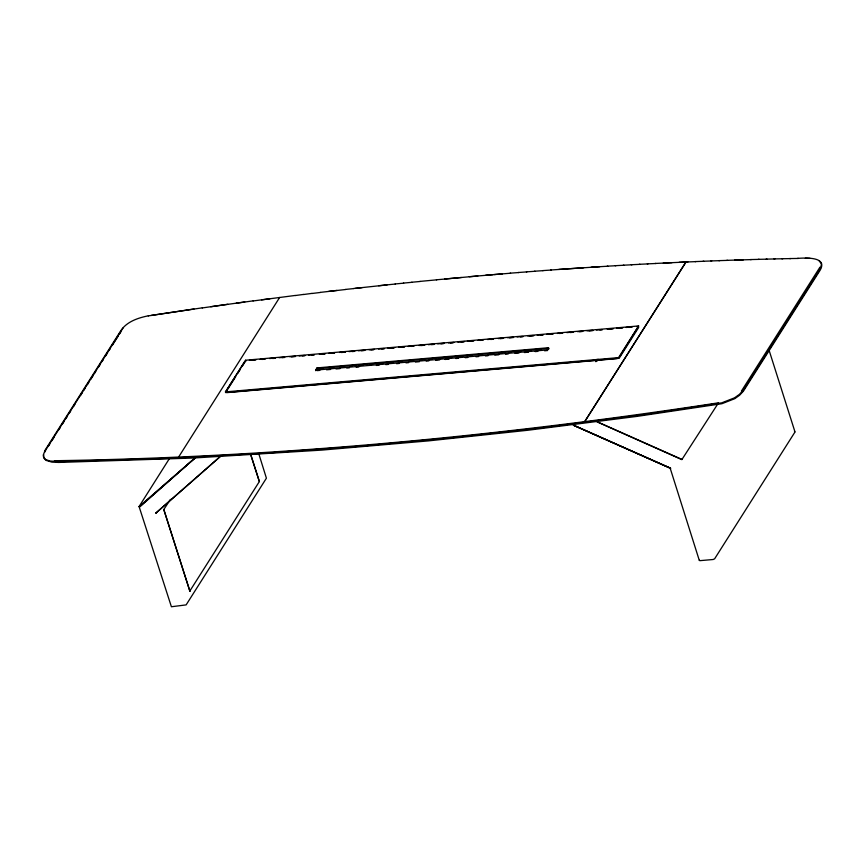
<?xml version="1.0" encoding="UTF-8"?>
<svg xmlns="http://www.w3.org/2000/svg" width="865" height="865" viewBox="0 0 865 865"><rect width="100%" height="100%" fill="white"/><g stroke="black" fill="none" stroke-linecap="round" stroke-linejoin="round"><path stroke-width="1.3" d="M259.122 454.806L266.409 478.204L186.126 604.895L171.4 606.743L139.081 506.555L169.529 458.396M794.481 431.603L794.913 432.122L714.631 558.801L713.149 559.504L699.904 560.661L699.342 560.142M43.693 454.741L43.812 457.985L45.942 460.353L51.911 462.126L58.723 462.44L193.046 458.039L321.877 450.092L428.283 440.901L527.877 430.251L637.267 416.357L721.929 403.706L734.796 398.668L739.629 395.219L743.413 391.164L819.674 270.95C828.994 256.332 804.883 257.856 797.508 258.397M670.029 467.727L699.331 560.488M44.537 451.898L123.079 327.954M819.944 267.188L741.391 391.131M44.731 452.092L45.585 450.622M48.375 446.221L49.77 444.015M51.857 440.718L53.944 437.42M58.82 429.732L60.215 427.526M62.302 424.228L64.399 420.931M65.794 418.736L67.178 416.541M69.276 413.243L70.671 411.037M73.449 406.647L74.844 404.442M80.423 395.651L82.51 392.353M83.905 390.147L85.3 387.953M87.387 384.655L88.781 382.46M90.868 379.162L92.955 375.864M94.35 373.658L95.745 371.463M98.534 367.063L99.929 364.868M102.016 361.57L103.411 359.375M105.498 356.077L107.584 352.779M108.979 350.574L110.374 348.379M112.461 345.081L113.856 342.886M114.558 341.783L118.04 336.28M119.435 334.085L120.83 331.89M225.451 391.899L245.519 360.229L638.63 325.943L618.756 358.24L225.646 392.515L225.451 391.899L618.562 357.623L638.63 325.943M225.646 392.515L235.691 376.686M237.832 373.291L239.983 369.896M242.135 366.5L245 361.981M163.799 509.528L189.889 591.195L163.799 509.528L170.427 499.343M544.593 350.779L547.286 350.541L548.68 348.357L317.185 368.533L315.801 370.728L315.595 370.112L316.99 367.917L548.486 347.73L548.875 348.973M189.716 591.206L259.359 481.556L250.861 454.763M547.286 350.541L548.486 347.73M595.574 361.646L597.023 359.375M596.623 361.548L598.072 359.267M584.718 421.623L685.956 262.041L584.718 421.612M717.658 404.128L681.912 459.531M156.749 512.567L155.776 513.107L220.121 456.644M139.86 506.847L194.939 458.093L139.103 506.62M194.895 458.082L139.362 506.814M155.927 513.053L220.186 456.612M148.596 315.747C138.119 317.866 126.647 321.575 120.559 331.057L45.326 449.789L43.25 455.098L43.553 457.163L45.683 459.52L49.824 461.002L58.463 461.607L168.88 458.299L264.96 453.195L362.359 446.016L452.795 437.604L544.345 427.44L645.485 414.357L721.659 402.874L734.526 397.835L739.37 394.397L743.154 390.342L819.415 270.118L820.896 267.274L821.447 263.728M718.545 402.809C498.759 436.436 276.768 457.38 54.387 460.721M148.304 315.898L193.965 309.01M151.105 315.433L202.453 307.81M202.269 307.94L227.873 304.264M210.768 306.74L244.763 301.971M236.21 303.226L253.196 300.847M253.121 300.955L295.235 295.452M261.554 299.852L269.988 298.749M295.235 295.549L303.615 294.414M303.626 294.511L311.984 293.386M312.016 293.484L320.396 292.467M320.342 292.381L345.47 289.526M328.7 291.386L337.036 290.413M345.373 289.44L353.817 288.575M353.699 288.499L387.088 284.909M355.007 288.434L362.143 287.634M378.621 285.731L395.381 284.023M395.186 283.958L403.663 283.158M403.458 283.093L411.945 282.304M411.718 282.25L420.206 281.471M419.968 281.406L436.717 279.838M436.447 279.784L444.956 279.049M444.675 278.995L477.826 276.011M446.135 278.93L461.413 277.503M469.295 276.703L493.039 274.692M485.654 275.243L510.545 273.221M279.644 297.463L178.623 457.034M249.401 360.294L256.127 359.71M260.17 359.353L265.544 358.889M269.577 358.532L274.962 358.067M278.995 357.71L284.38 357.245M289.753 356.78L295.138 356.304M299.171 355.958L304.556 355.483M308.589 355.137L313.973 354.661M319.347 354.196L324.732 353.72M328.765 353.374L334.15 352.909M339.523 352.433L344.908 351.969M348.941 351.612L354.326 351.147M358.359 350.79L365.084 350.206M369.117 349.849L374.502 349.384M378.535 349.038L383.919 348.563M387.953 348.217L394.678 347.622M398.711 347.276L404.096 346.8M408.129 346.454L413.502 345.989M418.887 345.513L424.272 345.049M428.305 344.692L433.689 344.227M437.722 343.87L444.448 343.286M448.481 342.929L453.865 342.464M457.899 342.118L464.624 341.524M467.316 341.297L474.042 340.702M478.075 340.356L483.449 339.88M487.492 339.534L492.866 339.058M498.251 338.593L503.625 338.129M507.668 337.772L513.042 337.307M517.086 336.95L522.46 336.485M527.845 336.009L533.218 335.544M537.262 335.198L542.636 334.723M546.669 334.377L553.395 333.782M557.438 333.436L562.812 332.96M566.845 332.614L573.571 332.03M577.615 331.673L582.988 331.209M587.021 330.852L592.406 330.387M596.439 330.03L601.824 329.565M607.198 329.089L612.582 328.624M616.615 328.268L622 327.803M626.033 327.457L631.418 326.981M252.45 360.262L255.143 360.024M261.879 359.44L264.571 359.202M272.648 358.499L275.34 358.261M282.066 357.678L284.758 357.44M291.494 356.856L295.527 356.499M302.263 355.915L304.956 355.677M311.692 355.093L314.384 354.855M321.11 354.272L325.154 353.915M331.879 353.331L334.571 353.093M341.307 352.509L345.34 352.163M352.077 351.568L354.769 351.341M361.494 350.747L364.187 350.52M370.923 349.925L373.615 349.698M381.692 348.984L384.384 348.757M391.121 348.163L393.813 347.935M400.538 347.341L404.582 346.995M411.308 346.411L414 346.173M420.736 345.589L424.769 345.232M431.505 344.648L434.198 344.411M440.923 343.827L443.615 343.589M450.351 343.005L453.044 342.767M461.121 342.064L463.813 341.826M470.549 341.243L473.242 341.005M479.967 340.421L482.659 340.183M490.736 339.48L493.428 339.242M500.165 338.658L502.857 338.42M509.582 337.837L513.626 337.48M520.352 336.896L523.044 336.658M529.78 336.074L533.813 335.728M540.549 335.133L543.242 334.906M549.978 334.312L552.67 334.085M559.396 333.49L562.088 333.263M570.165 332.549L572.857 332.322M579.593 331.728L582.286 331.5M589.011 330.906L593.055 330.56M599.78 329.976L602.473 329.738M609.209 329.154L613.242 328.797M619.978 328.213L622.67 327.976M629.406 327.392L632.099 327.154M320.072 368.923L322.764 368.685M329.5 368.101L333.533 367.755M340.259 367.16L342.951 366.933M349.687 366.338L352.379 366.111M359.105 365.517L363.138 365.171M369.874 364.587L372.566 364.349M379.292 363.765L383.336 363.408M390.061 362.824L392.753 362.586M399.479 362.003L402.171 361.765M408.907 361.181L411.599 360.943M419.666 360.24L422.358 360.002M429.094 359.418L431.786 359.18M438.512 358.597L442.556 358.24M449.281 357.656L451.973 357.418M458.699 356.834L462.743 356.488M469.468 355.893L472.16 355.666M478.886 355.072L481.578 354.845M488.314 354.25L492.347 353.904M499.083 353.32L501.765 353.082M508.501 352.498L511.193 352.26M517.919 351.677L520.611 351.439M528.688 350.736L531.38 350.498M538.106 349.914L540.798 349.676M315.595 370.112L547.091 349.925M317.141 370.609L319.834 370.382M326.559 369.788L330.603 369.442M335.988 368.966L340.021 368.62M346.746 368.036L349.438 367.798M356.175 367.214L358.867 366.976M376.361 365.452L379.054 365.214M385.779 364.63L388.471 364.392M396.548 363.689L399.241 363.451M405.966 362.868L408.658 362.63M415.395 362.046L419.428 361.689M426.164 361.105L428.856 360.878M435.582 360.283L439.615 359.937M444.999 359.462L449.043 359.116M455.769 358.521L458.461 358.294M465.186 357.699L467.879 357.472M475.955 356.769L478.648 356.531M485.384 355.947L488.065 355.71M494.802 355.126L498.835 354.769M505.571 354.185L508.263 353.947M514.989 353.363L519.022 353.007M524.406 352.542L528.45 352.185M535.176 351.601L537.868 351.363M259.359 481.556L250.688 454.774M494.207 274.583L502.381 273.891M510.134 273.167L518.708 272.551M518.286 272.507L526.85 271.902M526.417 271.859L534.992 271.275M534.538 271.232L543.123 270.648M542.658 270.604L551.243 270.042M550.756 270.01L583.637 267.761M558.855 269.415L599.78 266.712M591.152 267.199L607.836 266.215M607.241 266.171L615.88 265.717M615.274 265.685L623.924 265.241M623.297 265.209L631.947 264.787M631.32 264.744L639.97 264.333M639.322 264.301L647.982 263.901M647.323 263.868L655.984 263.49M655.302 263.457L671.954 262.69M663.282 263.047L687.891 261.965M679.209 262.29L695.849 261.619M695.103 261.587L703.796 261.284M703.04 261.252L711.733 260.971M710.954 260.938L719.669 260.668M718.869 260.635L727.584 260.376M726.784 260.343L743.392 259.846M734.677 260.073L751.285 259.608M750.442 259.565L759.167 259.37M758.302 259.338L767.039 259.165M766.163 259.122L774.91 258.959M774.013 258.916L782.76 258.776M781.863 258.732L790.61 258.603M789.691 258.559L798.449 258.44M805.326 258.257L810.083 258.365M573.43 425.223L670.732 468.246M597.218 421.806L682.063 459.488M670.245 468.214L573.344 425.147L670.462 468.246M597.131 421.861L681.761 459.575M819.317 261.208L821.447 263.576M768.963 349.86L794.957 431.83M618.562 357.623L618.756 358.24M316.99 367.917L317.379 369.16M245.519 360.229L245.725 360.846M637.981 326.592A2.887 1.254 -17.6 0 1 638.489 327.749L619.967 356.986A2.887 1.254 -17.6 0 1 616.421 358.672L227.679 392.569A2.887 1.254 -17.6 0 1 225.981 391.337L244.514 362.1A2.887 1.254 -17.6 0 1 245.325 361.343M636.791 326.516A2.887 1.254 -17.6 0 1 637.732 326.538M245.617 361.159A2.887 1.254 -17.6 0 1 245.93 360.997"/></g></svg>
